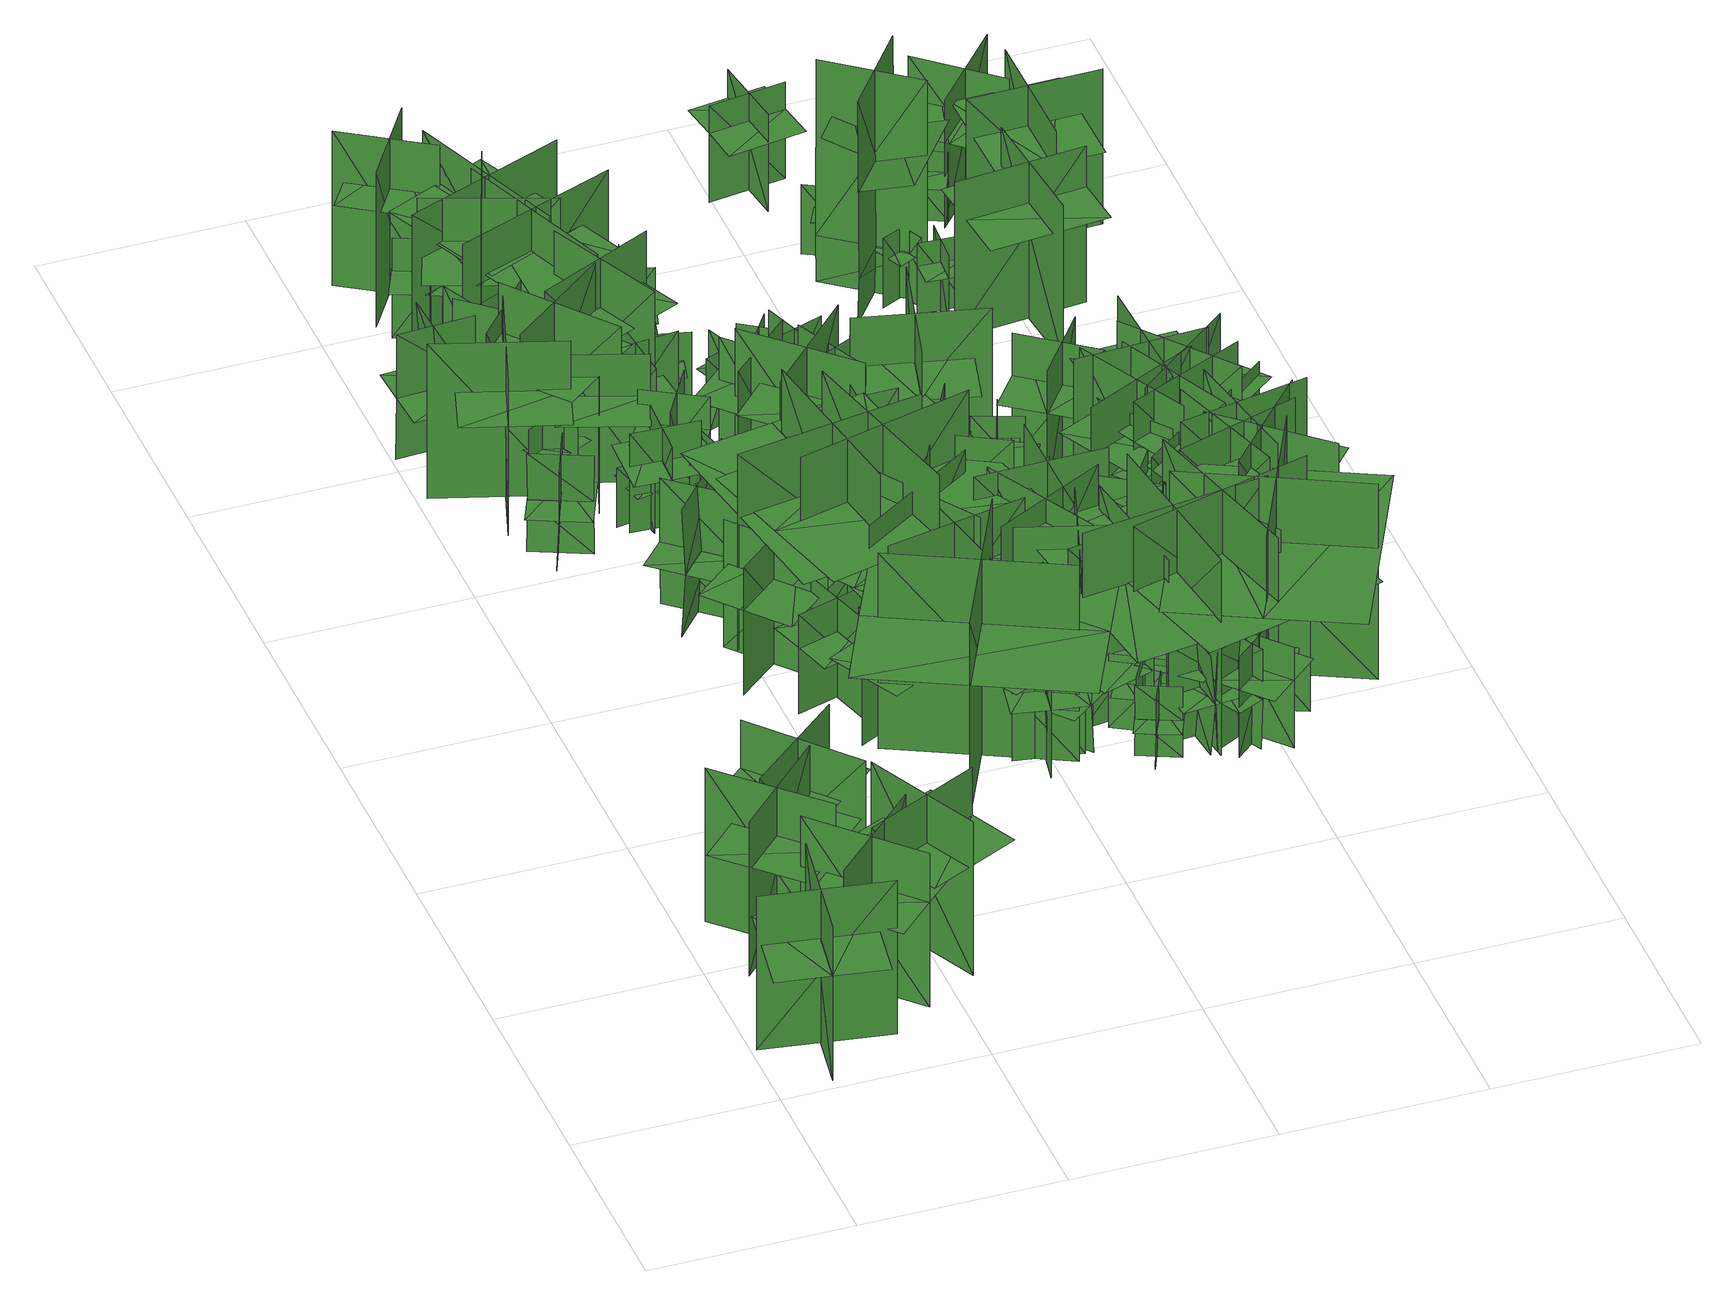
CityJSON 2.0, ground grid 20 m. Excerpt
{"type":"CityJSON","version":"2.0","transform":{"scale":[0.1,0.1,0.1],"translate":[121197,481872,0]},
"CityObjects":{
"tree1":{"type":"SolitaryVegetationObject","geometry":[{"type":"MultiSurface","lod":"1","boundaries":[[[0,1,2]],[[0,2,3]],[[4,5,6]],[[4,6,7]],[[8,9,10]],[[8,10,11]],[[8,11,12]],[[8,12,13]]]}]},
"tree2":{"type":"SolitaryVegetationObject","geometry":[{"type":"MultiSurface","lod":"1","boundaries":[[[14,15,16]],[[14,16,17]],[[18,19,20]],[[18,20,21]],[[22,23,24]],[[22,24,25]],[[22,25,26]],[[22,26,27]]]}]},
"tree3":{"type":"SolitaryVegetationObject","geometry":[{"type":"MultiSurface","lod":"1","boundaries":[[[28,29,30]],[[28,30,31]],[[32,33,34]],[[32,34,35]],[[36,37,38]],[[36,38,39]],[[36,39,40]],[[36,40,41]]]}]},
"tree4":{"type":"SolitaryVegetationObject","geometry":[{"type":"MultiSurface","lod":"1","boundaries":[[[42,43,44]],[[42,44,45]],[[46,47,48]],[[46,48,49]],[[50,51,52]],[[50,52,53]],[[50,53,54]],[[50,54,55]]]}]},
"tree5":{"type":"SolitaryVegetationObject","geometry":[{"type":"MultiSurface","lod":"1","boundaries":[[[56,57,58]],[[56,58,59]],[[60,61,62]],[[60,62,63]],[[64,65,66]],[[64,66,67]],[[64,67,68]],[[64,68,69]]]}]},
"tree6":{"type":"SolitaryVegetationObject","geometry":[{"type":"MultiSurface","lod":"1","boundaries":[[[70,71,72]],[[70,72,73]],[[74,75,76]],[[74,76,77]],[[78,79,75]],[[78,75,74]],[[80,81,71]],[[80,71,70]],[[70,71,82]],[[70,82,83]],[[70,84,85]],[[70,85,71]]]}]},
"tree7":{"type":"SolitaryVegetationObject","geometry":[{"type":"MultiSurface","lod":"1","boundaries":[[[86,87,88]],[[86,88,89]],[[90,91,92]],[[90,92,93]],[[94,95,91]],[[94,91,90]],[[96,97,87]],[[96,87,86]],[[86,87,98]],[[86,98,99]],[[86,100,101]],[[86,101,87]]]}]},
"tree8":{"type":"SolitaryVegetationObject","geometry":[{"type":"MultiSurface","lod":"1","boundaries":[[[102,103,104]],[[102,104,105]],[[106,107,108]],[[106,108,109]],[[110,111,112]],[[110,112,113]],[[110,113,114]],[[110,114,115]]]}]},
"tree9":{"type":"SolitaryVegetationObject","geometry":[{"type":"MultiSurface","lod":"1","boundaries":[[[116,117,118]],[[116,118,119]],[[120,121,122]],[[120,122,123]],[[124,125,126]],[[124,126,127]],[[124,127,128]],[[124,128,129]]]}]},
"tree10":{"type":"SolitaryVegetationObject","geometry":[{"type":"MultiSurface","lod":"1","boundaries":[[[130,131,132]],[[130,132,133]],[[134,135,136]],[[134,136,137]],[[138,139,135]],[[138,135,134]],[[140,141,131]],[[140,131,130]],[[130,131,142]],[[130,142,143]],[[130,144,145]],[[130,145,131]]]}]},
"tree11":{"type":"SolitaryVegetationObject","geometry":[{"type":"MultiSurface","lod":"1","boundaries":[[[146,147,148]],[[146,148,149]],[[150,151,152]],[[150,152,153]],[[154,155,156]],[[154,156,157]],[[154,157,158]],[[154,158,159]]]}]},
"tree12":{"type":"SolitaryVegetationObject","geometry":[{"type":"MultiSurface","lod":"1","boundaries":[[[160,161,162]],[[160,162,163]],[[164,165,166]],[[164,166,167]],[[168,169,170]],[[168,170,171]],[[168,171,172]],[[168,172,173]]]}]},
"tree13":{"type":"SolitaryVegetationObject","geometry":[{"type":"MultiSurface","lod":"1","boundaries":[[[174,175,176]],[[174,176,177]],[[178,179,180]],[[178,180,181]],[[182,183,184]],[[182,184,185]],[[182,183,186]],[[182,186,187]]]}]},
"tree14":{"type":"SolitaryVegetationObject","geometry":[{"type":"MultiSurface","lod":"1","boundaries":[[[188,189,190]],[[188,190,191]],[[192,193,194]],[[192,194,195]],[[196,197,198]],[[196,198,199]],[[196,200,201]],[[196,201,197]]]}]},
"tree15":{"type":"SolitaryVegetationObject","geometry":[{"type":"MultiSurface","lod":"1","boundaries":[[[202,203,204]],[[202,204,205]],[[206,207,208]],[[206,208,209]],[[210,211,212]],[[210,212,213]],[[210,211,214]],[[210,214,215]]]}]},
"tree16":{"type":"SolitaryVegetationObject","geometry":[{"type":"MultiSurface","lod":"1","boundaries":[[[216,217,218]],[[216,218,219]],[[220,221,222]],[[220,222,223]],[[224,225,226]],[[224,226,227]],[[224,227,228]],[[224,228,229]]]}]},
"tree17":{"type":"SolitaryVegetationObject","geometry":[{"type":"MultiSurface","lod":"1","boundaries":[[[230,231,232]],[[230,232,233]],[[234,235,236]],[[234,236,237]],[[238,239,240]],[[238,240,241]],[[238,241,242]],[[238,242,243]]]}]},
"tree18":{"type":"SolitaryVegetationObject","geometry":[{"type":"MultiSurface","lod":"1","boundaries":[[[244,245,246]],[[244,246,247]],[[248,249,250]],[[248,250,251]],[[252,253,254]],[[252,254,255]],[[252,253,256]],[[252,256,257]]]}]},
"tree19":{"type":"SolitaryVegetationObject","geometry":[{"type":"MultiSurface","lod":"1","boundaries":[[[258,259,260]],[[258,260,261]],[[262,263,264]],[[262,264,265]],[[266,267,268]],[[266,268,269]],[[266,269,270]],[[266,270,271]]]}]},
"tree20":{"type":"SolitaryVegetationObject","geometry":[{"type":"MultiSurface","lod":"1","boundaries":[[[272,273,274]],[[272,274,275]],[[276,277,278]],[[276,278,279]],[[280,281,282]],[[280,282,283]],[[280,284,285]],[[280,285,281]]]}]},
"tree21":{"type":"SolitaryVegetationObject","geometry":[{"type":"MultiSurface","lod":"1","boundaries":[[[286,287,288]],[[286,288,289]],[[290,291,292]],[[290,292,293]],[[294,295,296]],[[294,296,297]],[[294,298,299]],[[294,299,295]]]}]},
"tree22":{"type":"SolitaryVegetationObject","geometry":[{"type":"MultiSurface","lod":"1","boundaries":[[[300,301,302]],[[300,302,303]],[[304,305,306]],[[304,306,307]],[[308,309,310]],[[308,310,311]],[[308,312,313]],[[308,313,309]]]}]},
"tree23":{"type":"SolitaryVegetationObject","geometry":[{"type":"MultiSurface","lod":"1","boundaries":[[[314,315,316]],[[314,316,317]],[[318,319,320]],[[318,320,321]],[[322,323,324]],[[322,324,325]],[[322,325,326]],[[322,326,327]]]}]},
"tree24":{"type":"SolitaryVegetationObject","geometry":[{"type":"MultiSurface","lod":"1","boundaries":[[[328,329,330]],[[328,330,331]],[[332,333,334]],[[332,334,335]],[[336,337,338]],[[336,338,339]],[[336,339,340]],[[336,340,341]]]}]},
"tree25":{"type":"SolitaryVegetationObject","geometry":[{"type":"MultiSurface","lod":"1","boundaries":[[[342,343,344]],[[342,344,345]],[[346,347,348]],[[346,348,349]],[[350,351,352]],[[350,352,353]],[[350,353,354]],[[350,354,355]]]}]},
"tree26":{"type":"SolitaryVegetationObject","geometry":[{"type":"MultiSurface","lod":"1","boundaries":[[[356,357,358]],[[356,358,359]],[[360,361,362]],[[360,362,363]],[[364,365,366]],[[364,366,367]],[[364,367,368]],[[364,368,369]]]}]},
"tree27":{"type":"SolitaryVegetationObject","geometry":[{"type":"MultiSurface","lod":"1","boundaries":[[[370,371,372]],[[370,372,373]],[[374,375,376]],[[374,376,377]],[[378,379,380]],[[378,380,381]],[[378,381,382]],[[378,382,383]]]}]},
"tree28":{"type":"SolitaryVegetationObject","geometry":[{"type":"MultiSurface","lod":"1","boundaries":[[[384,385,386]],[[384,386,387]],[[388,389,390]],[[388,390,391]],[[392,393,394]],[[392,394,395]],[[392,395,396]],[[392,396,397]]]}]},
"tree29":{"type":"SolitaryVegetationObject","geometry":[{"type":"MultiSurface","lod":"1","boundaries":[[[398,399,400]],[[398,400,401]],[[402,403,404]],[[402,404,405]],[[406,407,408]],[[406,408,409]],[[406,410,411]],[[406,411,407]]]}]},
"tree30":{"type":"SolitaryVegetationObject","geometry":[{"type":"MultiSurface","lod":"1","boundaries":[[[412,413,414]],[[412,414,415]],[[416,417,418]],[[416,418,419]],[[420,421,422]],[[420,422,423]],[[420,423,424]],[[420,424,425]]]}]},
"tree31":{"type":"SolitaryVegetationObject","geometry":[{"type":"MultiSurface","lod":"1","boundaries":[[[426,427,428]],[[426,428,429]],[[430,431,432]],[[430,432,433]],[[434,435,436]],[[434,436,437]],[[434,437,438]],[[434,438,439]]]}]},
"tree32":{"type":"SolitaryVegetationObject","geometry":[{"type":"MultiSurface","lod":"1","boundaries":[[[440,441,442]],[[440,442,443]],[[444,445,446]],[[444,446,447]],[[448,449,450]],[[448,450,451]],[[448,451,452]],[[448,452,453]]]}]},
"tree33":{"type":"SolitaryVegetationObject","geometry":[{"type":"MultiSurface","lod":"1","boundaries":[[[454,455,456]],[[454,456,457]],[[458,459,460]],[[458,460,461]],[[462,463,464]],[[462,464,465]],[[462,465,466]],[[462,466,467]]]}]},
"tree34":{"type":"SolitaryVegetationObject","geometry":[{"type":"MultiSurface","lod":"1","boundaries":[[[468,469,470]],[[468,470,471]],[[472,473,474]],[[472,474,475]],[[476,477,478]],[[476,478,479]],[[476,479,480]],[[476,480,481]]]}]},
"tree35":{"type":"SolitaryVegetationObject","geometry":[{"type":"MultiSurface","lod":"1","boundaries":[[[482,483,484]],[[482,484,485]],[[486,487,488]],[[486,488,489]],[[490,491,492]],[[490,492,493]],[[490,493,494]],[[490,494,495]]]}]},
"tree36":{"type":"SolitaryVegetationObject","geometry":[{"type":"MultiSurface","lod":"1","boundaries":[[[496,497,498]],[[496,498,499]],[[500,501,502]],[[500,502,503]],[[504,505,506]],[[504,506,507]],[[504,507,508]],[[504,508,509]]]}]},
"tree37":{"type":"SolitaryVegetationObject","geometry":[{"type":"MultiSurface","lod":"1","boundaries":[[[510,511,512]],[[510,512,513]],[[514,515,516]],[[514,516,517]],[[518,519,520]],[[518,520,521]],[[518,521,522]],[[518,522,523]]]}]},
"tree38":{"type":"SolitaryVegetationObject","geometry":[{"type":"MultiSurface","lod":"1","boundaries":[[[524,525,526]],[[524,526,527]],[[528,529,530]],[[528,530,531]],[[532,533,534]],[[532,534,535]],[[532,535,536]],[[532,536,537]]]}]},
"tree39":{"type":"SolitaryVegetationObject","geometry":[{"type":"MultiSurface","lod":"1","boundaries":[[[538,539,540]],[[538,540,541]],[[542,543,544]],[[542,544,545]],[[546,547,548]],[[546,548,549]],[[546,549,550]],[[546,550,551]]]}]},
"tree40":{"type":"SolitaryVegetationObject","geometry":[{"type":"MultiSurface","lod":"1","boundaries":[[[552,553,554]],[[552,554,555]],[[556,557,558]],[[556,558,559]],[[560,561,562]],[[560,562,563]],[[560,564,565]],[[560,565,561]]]}]},
"tree41":{"type":"SolitaryVegetationObject","geometry":[{"type":"MultiSurface","lod":"1","boundaries":[[[566,567,568]],[[566,568,569]],[[570,571,572]],[[570,572,573]],[[574,575,576]],[[574,576,577]],[[574,577,578]],[[574,578,579]]]}]},
"tree42":{"type":"SolitaryVegetationObject","geometry":[{"type":"MultiSurface","lod":"1","boundaries":[[[580,581,582]],[[580,582,583]],[[584,585,586]],[[584,586,587]],[[588,589,590]],[[588,590,591]],[[588,591,592]],[[588,592,593]]]}]},
"tree43":{"type":"SolitaryVegetationObject","geometry":[{"type":"MultiSurface","lod":"1","boundaries":[[[594,595,596]],[[594,596,597]],[[598,599,600]],[[598,600,601]],[[602,603,604]],[[602,604,605]],[[602,605,606]],[[602,606,607]]]}]},
"tree44":{"type":"SolitaryVegetationObject","geometry":[{"type":"MultiSurface","lod":"1","boundaries":[[[608,609,610]],[[608,610,611]],[[612,613,614]],[[612,614,615]],[[616,617,618]],[[616,618,619]],[[616,619,620]],[[616,620,621]]]}]},
"tree45":{"type":"SolitaryVegetationObject","geometry":[{"type":"MultiSurface","lod":"1","boundaries":[[[622,623,624]],[[622,624,625]],[[626,627,628]],[[626,628,629]],[[630,631,632]],[[630,632,633]],[[630,633,634]],[[630,634,635]]]}]},
"tree46":{"type":"SolitaryVegetationObject","geometry":[{"type":"MultiSurface","lod":"1","boundaries":[[[636,637,638]],[[636,638,639]],[[640,641,642]],[[640,642,643]],[[644,645,641]],[[644,641,640]],[[646,647,637]],[[646,637,636]],[[636,637,648]],[[636,648,649]],[[636,650,651]],[[636,651,637]]]}]},
"tree47":{"type":"SolitaryVegetationObject","geometry":[{"type":"MultiSurface","lod":"1","boundaries":[[[652,653,654]],[[652,654,655]],[[656,657,658]],[[656,658,659]],[[660,661,662]],[[660,662,663]],[[660,663,664]],[[660,664,665]]]}]},
"tree48":{"type":"SolitaryVegetationObject","geometry":[{"type":"MultiSurface","lod":"1","boundaries":[[[666,667,668]],[[666,668,669]],[[670,671,672]],[[670,672,673]],[[674,675,676]],[[674,676,677]],[[674,678,679]],[[674,679,675]]]}]},
"tree49":{"type":"SolitaryVegetationObject","geometry":[{"type":"MultiSurface","lod":"1","boundaries":[[[680,681,682]],[[680,682,683]],[[684,685,686]],[[684,686,687]],[[688,689,690]],[[688,690,691]],[[688,692,693]],[[688,693,689]]]}]},
"tree50":{"type":"SolitaryVegetationObject","geometry":[{"type":"MultiSurface","lod":"1","boundaries":[[[694,695,696]],[[694,696,697]],[[698,699,700]],[[698,700,701]],[[702,703,704]],[[702,704,705]],[[702,705,706]],[[702,706,707]]]}]},
"tree51":{"type":"SolitaryVegetationObject","geometry":[{"type":"MultiSurface","lod":"1","boundaries":[[[708,709,710]],[[708,710,711]],[[712,713,714]],[[712,714,715]],[[716,717,718]],[[716,718,719]],[[716,719,720]],[[716,720,721]]]}]},
"tree52":{"type":"SolitaryVegetationObject","geometry":[{"type":"MultiSurface","lod":"1","boundaries":[[[722,723,724]],[[722,724,725]],[[726,727,728]],[[726,728,729]],[[730,731,732]],[[730,732,733]],[[730,734,735]],[[730,735,731]]]}]},
"tree53":{"type":"SolitaryVegetationObject","geometry":[{"type":"MultiSurface","lod":"1","boundaries":[[[736,737,738]],[[736,738,739]],[[740,741,742]],[[740,742,743]],[[744,745,746]],[[744,746,747]],[[744,747,748]],[[744,748,749]]]}]},
"tree54":{"type":"SolitaryVegetationObject","geometry":[{"type":"MultiSurface","lod":"1","boundaries":[[[750,751,752]],[[750,752,753]],[[754,755,756]],[[754,756,757]],[[758,759,760]],[[758,760,761]],[[758,761,762]],[[758,762,763]]]}]},
"tree55":{"type":"SolitaryVegetationObject","geometry":[{"type":"MultiSurface","lod":"1","boundaries":[[[764,765,766]],[[764,766,767]],[[768,769,770]],[[768,770,771]],[[772,773,774]],[[772,774,775]],[[772,775,776]],[[772,776,777]]]}]},
"tree56":{"type":"SolitaryVegetationObject","geometry":[{"type":"MultiSurface","lod":"1","boundaries":[[[778,779,780]],[[778,780,781]],[[782,783,784]],[[782,784,785]],[[786,787,783]],[[786,783,782]],[[788,789,779]],[[788,779,778]],[[778,779,790]],[[778,790,791]],[[778,792,793]],[[778,793,779]]]}]},
"tree57":{"type":"SolitaryVegetationObject","geometry":[{"type":"MultiSurface","lod":"1","boundaries":[[[794,795,796]],[[794,796,797]],[[798,799,800]],[[798,800,801]],[[802,803,804]],[[802,804,805]],[[802,805,806]],[[802,806,807]]]}]},
"tree58":{"type":"SolitaryVegetationObject","geometry":[{"type":"MultiSurface","lod":"1","boundaries":[[[808,809,810]],[[808,810,811]],[[812,813,814]],[[812,814,815]],[[816,817,818]],[[816,818,819]],[[816,819,820]],[[816,820,821]]]}]},
"tree59":{"type":"SolitaryVegetationObject","geometry":[{"type":"MultiSurface","lod":"1","boundaries":[[[822,823,824]],[[822,824,825]],[[826,827,828]],[[826,828,829]],[[830,831,832]],[[830,832,833]],[[830,833,834]],[[830,834,835]]]}]},
"tree60":{"type":"SolitaryVegetationObject","geometry":[{"type":"MultiSurface","lod":"1","boundaries":[[[836,837,838]],[[836,838,839]],[[840,841,842]],[[840,842,843]],[[844,845,846]],[[844,846,847]],[[844,847,848]],[[844,848,849]]]}]},
"tree61":{"type":"SolitaryVegetationObject","geometry":[{"type":"MultiSurface","lod":"1","boundaries":[[[850,851,852]],[[850,852,853]],[[854,855,856]],[[854,856,857]],[[858,859,860]],[[858,860,861]],[[858,862,863]],[[858,863,859]]]}]},
"tree62":{"type":"SolitaryVegetationObject","geometry":[{"type":"MultiSurface","lod":"1","boundaries":[[[864,865,866]],[[864,866,867]],[[868,869,870]],[[868,870,871]],[[872,873,874]],[[872,874,875]],[[872,876,877]],[[872,877,873]]]}]},
"tree63":{"type":"SolitaryVegetationObject","geometry":[{"type":"MultiSurface","lod":"1","boundaries":[[[878,879,880]],[[878,880,881]],[[882,883,884]],[[882,884,885]],[[886,887,888]],[[886,888,889]],[[886,889,890]],[[886,890,891]]]}]},
"tree64":{"type":"SolitaryVegetationObject","geometry":[{"type":"MultiSurface","lod":"1","boundaries":[[[892,893,894]],[[892,894,895]],[[896,897,898]],[[896,898,899]],[[900,901,902]],[[900,902,903]],[[900,904,905]],[[900,905,901]]]}]},
"tree65":{"type":"SolitaryVegetationObject","geometry":[{"type":"MultiSurface","lod":"1","boundaries":[[[906,907,908]],[[906,908,909]],[[910,911,912]],[[910,912,913]],[[914,915,911]],[[914,911,910]],[[916,917,907]],[[916,907,906]],[[906,907,918]],[[906,918,919]],[[906,920,921]],[[906,921,907]]]}]},
"tree66":{"type":"SolitaryVegetationObject","geometry":[{"type":"MultiSurface","lod":"1","boundaries":[[[922,923,924]],[[922,924,925]],[[926,927,928]],[[926,928,929]],[[930,931,932]],[[930,932,933]],[[930,933,934]],[[930,934,935]]]}]},
"tree67":{"type":"SolitaryVegetationObject","geometry":[{"type":"MultiSurface","lod":"1","boundaries":[[[936,937,938]],[[936,938,939]],[[940,941,942]],[[940,942,943]],[[944,945,946]],[[944,946,947]],[[944,948,949]],[[944,949,945]]]}]},
"tree68":{"type":"SolitaryVegetationObject","geometry":[{"type":"MultiSurface","lod":"1","boundaries":[[[950,951,952]],[[950,952,953]],[[954,955,956]],[[954,956,957]],[[958,959,960]],[[958,960,961]],[[958,961,962]],[[958,962,963]]]}]},
"tree69":{"type":"SolitaryVegetationObject","geometry":[{"type":"MultiSurface","lod":"1","boundaries":[[[964,965,966]],[[964,966,967]],[[968,969,970]],[[968,970,971]],[[972,973,974]],[[972,974,975]],[[972,976,977]],[[972,977,973]]]}]},
"tree70":{"type":"SolitaryVegetationObject","geometry":[{"type":"MultiSurface","lod":"1","boundaries":[[[978,979,980]],[[978,980,981]],[[982,983,984]],[[982,984,985]],[[986,987,988]],[[986,988,989]],[[986,990,991]],[[986,991,987]]]}]},
"tree71":{"type":"SolitaryVegetationObject","geometry":[{"type":"MultiSurface","lod":"1","boundaries":[[[992,993,994]],[[992,994,995]],[[996,997,998]],[[996,998,999]],[[1000,1001,1002]],[[1000,1002,1003]],[[1000,1003,1004]],[[1000,1004,1005]]]}]},
"tree72":{"type":"SolitaryVegetationObject","geometry":[{"type":"MultiSurface","lod":"1","boundaries":[[[1006,1007,1008]],[[1006,1008,1009]],[[1010,1011,1012]],[[1010,1012,1013]],[[1014,1015,1011]],[[1014,1011,1010]],[[1016,1017,1007]],[[1016,1007,1006]],[[1006,1007,1018]],[[1006,1018,1019]],[[1006,1020,1021]],[[1006,1021,1007]]]}]},
"tree73":{"type":"SolitaryVegetationObject","geometry":[{"type":"MultiSurface","lod":"1","boundaries":[[[1022,1023,1024]],[[1022,1024,1025]],[[1026,1027,1028]],[[1026,1028,1029]],[[1030,1031,1032]],[[1030,1032,1033]],[[1030,1033,1034]],[[1030,1034,1035]]]}]},
"tree74":{"type":"SolitaryVegetationObject","geometry":[{"type":"MultiSurface","lod":"1","boundaries":[[[1036,1037,1038]],[[1036,1038,1039]],[[1040,1041,1042]],[[1040,1042,1043]],[[1044,1045,1046]],[[1044,1046,1047]],[[1044,1048,1049]],[[1044,1049,1045]]]}]},
"tree75":{"type":"SolitaryVegetationObject","geometry":[{"type":"MultiSurface","lod":"1","boundaries":[[[1050,1051,1052]],[[1050,1052,1053]],[[1054,1055,1056]],[[1054,1056,1057]],[[1058,1059,1060]],[[1058,1060,1061]],[[1058,1061,1062]],[[1058,1062,1063]]]}]},
"tree76":{"type":"SolitaryVegetationObject","geometry":[{"type":"MultiSurface","lod":"1","boundaries":[[[1064,1065,1066]],[[1064,1066,1067]],[[1068,1069,1070]],[[1068,1070,1071]],[[1072,1073,1074]],[[1072,1074,1075]],[[1072,1076,1077]],[[1072,1077,1073]]]}]},
"tree77":{"type":"SolitaryVegetationObject","geometry":[{"type":"MultiSurface","lod":"1","boundaries":[[[1078,1079,1080]],[[1078,1080,1081]],[[1082,1083,1084]],[[1082,1084,1085]],[[1086,1087,1088]],[[1086,1088,1089]],[[1086,1089,1090]],[[1086,1090,1091]]]}]},
"tree78":{"type":"SolitaryVegetationObject","geometry":[{"type":"MultiSurface","lod":"1","boundaries":[[[1092,1093,1094]],[[1092,1094,1095]],[[1096,1097,1098]],[[1096,1098,1099]],[[1100,1101,1102]],[[1100,1102,1103]],[[1100,1103,1104]],[[1100,1104,1105]]]}]},
"tree79":{"type":"SolitaryVegetationObject","geometry":[{"type":"MultiSurface","lod":"1","boundaries":[[[1106,1107,1108]],[[1106,1108,1109]],[[1110,1111,1112]],[[1110,1112,1113]],[[1114,1115,1116]],[[1114,1116,1117]],[[1114,1117,1118]],[[1114,1118,1119]]]}]},
"tree80":{"type":"SolitaryVegetationObject","geometry":[{"type":"MultiSurface","lod":"1","boundaries":[[[1120,1121,1122]],[[1120,1122,1123]],[[1124,1125,1126]],[[1124,1126,1127]],[[1128,1129,1130]],[[1128,1130,1131]],[[1128,1131,1132]],[[1128,1132,1133]]]}]},
"tree81":{"type":"SolitaryVegetationObject","geometry":[{"type":"MultiSurface","lod":"1","boundaries":[[[1134,1135,1136]],[[1134,1136,1137]],[[1138,1139,1140]],[[1138,1140,1141]],[[1142,1143,1144]],[[1142,1144,1145]],[[1142,1145,1146]],[[1142,1146,1147]]]}]},
"tree82":{"type":"SolitaryVegetationObject","geometry":[{"type":"MultiSurface","lod":"1","boundaries":[[[1148,1149,1150]],[[1148,1150,1151]],[[1152,1153,1154]],[[1152,1154,1155]],[[1156,1157,1158]],[[1156,1158,1159]],[[1156,1160,1161]],[[1156,1161,1157]]]}]},
"tree83":{"type":"SolitaryVegetationObject","geometry":[{"type":"MultiSurface","lod":"1","boundaries":[[[1162,1163,1164]],[[1162,1164,1165]],[[1166,1167,1168]],[[1166,1168,1169]],[[1170,1171,1172]],[[1170,1172,1173]],[[1170,1173,1174]],[[1170,1174,1175]]]}]},
"tree84":{"type":"SolitaryVegetationObject","geometry":[{"type":"MultiSurface","lod":"1","boundaries":[[[1176,1177,1178]],[[1176,1178,1179]],[[1180,1181,1182]],[[1180,1182,1183]],[[1184,1185,1186]],[[1184,1186,1187]],[[1184,1188,1189]],[[1184,1189,1185]]]}]},
"tree85":{"type":"SolitaryVegetationObject","geometry":[{"type":"MultiSurface","lod":"1","boundaries":[[[1190,1191,1192]],[[1190,1192,1193]],[[1194,1195,1196]],[[1194,1196,1197]],[[1198,1199,1200]],[[1198,1200,1201]],[[1198,1201,1202]],[[1198,1202,1203]]]}]},
"tree86":{"type":"SolitaryVegetationObject","geometry":[{"type":"MultiSurface","lod":"1","boundaries":[[[1204,1205,1206]],[[1204,1206,1207]],[[1208,1209,1210]],[[1208,1210,1211]],[[1212,1213,1214]],[[1212,1214,1215]],[[1212,1215,1216]],[[1212,1216,1217]]]}]},
"tree87":{"type":"SolitaryVegetationObject","geometry":[{"type":"MultiSurface","lod":"1","boundaries":[[[1218,1219,1220]],[[1218,1220,1221]],[[1222,1223,1224]],[[1222,1224,1225]],[[1226,1227,1228]],[[1226,1228,1229]],[[1226,1230,1231]],[[1226,1231,1227]]]}]},
"tree88":{"type":"SolitaryVegetationObject","geometry":[{"type":"MultiSurface","lod":"1","boundaries":[[[1232,1233,1234]],[[1232,1234,1235]],[[1236,1237,1238]],[[1236,1238,1239]],[[1240,1241,1242]],[[1240,1242,1243]],[[1240,1243,1244]],[[1240,1244,1245]]]}]},
"tree89":{"type":"SolitaryVegetationObject","geometry":[{"type":"MultiSurface","lod":"1","boundaries":[[[1246,1247,1248]],[[1246,1248,1249]],[[1250,1251,1252]],[[1250,1252,1253]],[[1254,1255,1251]],[[1254,1251,1250]],[[1256,1257,1247]],[[1256,1247,1246]],[[1258,1259,1260]],[[1258,1260,1261]],[[1262,1263,1264]],[[1262,1264,1265]]]}]},
"tree90":{"type":"SolitaryVegetationObject","geometry":[{"type":"MultiSurface","lod":"1","boundaries":[[[1266,1267,1268]],[[1266,1268,1269]],[[1270,1271,1272]],[[1270,1272,1273]],[[1274,1275,1276]],[[1274,1276,1277]],[[1274,1278,1279]],[[1274,1279,1275]]]}]},
"tree91":{"type":"SolitaryVegetationObject","geometry":[{"type":"MultiSurface","lod":"1","boundaries":[[[1280,1281,1282]],[[1280,1282,1283]],[[1284,1285,1286]],[[1284,1286,1287]],[[1288,1289,1290]],[[1288,1290,1291]],[[1288,1292,1293]],[[1288,1293,1289]]]}]},
"tree92":{"type":"SolitaryVegetationObject","geometry":[{"type":"MultiSurface","lod":"1","boundaries":[[[1294,1295,1296]],[[1294,1296,1297]],[[1298,1299,1300]],[[1298,1300,1301]],[[1302,1303,1304]],[[1302,1304,1305]],[[1302,1305,1306]],[[1302,1306,1307]]]}]},
"tree93":{"type":"SolitaryVegetationObject","geometry":[{"type":"MultiSurface","lod":"1","boundaries":[[[1308,1309,1310]],[[1308,1310,1311]],[[1312,1313,1314]],[[1312,1314,1315]],[[1316,1317,1318]],[[1316,1318,1319]],[[1316,1320,1321]],[[1316,1321,1317]]]}]},
"tree94":{"type":"SolitaryVegetationObject","geometry":[{"type":"MultiSurface","lod":"1","boundaries":[[[1322,1323,1324]],[[1322,1324,1325]],[[1326,1327,1328]],[[1326,1328,1329]],[[1330,1331,1332]],[[1330,1332,1333]],[[1330,1334,1335]],[[1330,1335,1331]]]}]},
"tree95":{"type":"SolitaryVegetationObject","geometry":[{"type":"MultiSurface","lod":"1","boundaries":[[[1336,1337,1338]],[[1336,1338,1339]],[[1340,1341,1342]],[[1340,1342,1343]],[[1344,1345,1346]],[[1344,1346,1347]],[[1344,1348,1349]],[[1344,1349,1345]]]}]},
"tree96":{"type":"SolitaryVegetationObject","geometry":[{"type":"MultiSurface","lod":"1","boundaries":[[[1350,1351,1352]],[[1350,1352,1353]],[[1354,1355,1356]],[[1354,1356,1357]],[[1358,1359,1360]],[[1358,1360,1361]],[[1358,1362,1363]],[[1358,1363,1359]]]}]},
"tree97":{"type":"SolitaryVegetationObject","geometry":[{"type":"MultiSurface","lod":"1","boundaries":[[[1364,1365,1366]],[[1364,1366,1367]],[[1368,1369,1370]],[[1368,1370,1371]],[[1372,1373,1374]],[[1372,1374,1375]],[[1372,1376,1377]],[[1372,1377,1373]]]}]},
"tree98":{"type":"SolitaryVegetationObject","geometry":[{"type":"MultiSurface","lod":"1","boundaries":[[[1378,1379,1380]],[[1378,1380,1381]],[[1382,1383,1384]],[[1382,1384,1385]],[[1386,1387,1388]],[[1386,1388,1389]],[[1386,1387,1390]],[[1386,1390,1391]]]}]},
"tree99":{"type":"SolitaryVegetationObject","geometry":[{"type":"MultiSurface","lod":"1","boundaries":[[[1392,1393,1394]],[[1392,1394,1395]],[[1396,1397,1398]],[[1396,1398,1399]],[[1400,1401,1402]],[[1400,1402,1403]],[[1400,1404,1405]],[[1400,1405,1401]]]}]},
"tree100":{"type":"SolitaryVegetationObject","geometry":[{"type":"MultiSurface","lod":"1","boundaries":[[[1406,1407,1408]],[[1406,1408,1409]],[[1410,1411,1412]],[[1410,1412,1413]],[[1414,1415,1416]],[[1414,1416,1417]],[[1414,1417,1418]],[[1414,1418,1419]]]}]},
"tree101":{"type":"SolitaryVegetationObject","geometry":[{"type":"MultiSurface","lod":"1","boundaries":[[[1420,1421,1422]],[[1420,1422,1423]],[[1424,1425,1426]],[[1424,1426,1427]],[[1428,1429,1430]],[[1428,1430,1431]],[[1428,1429,1432]],[[1428,1432,1433]]]}]},
"tree102":{"type":"SolitaryVegetationObject","geometry":[{"type":"MultiSurface","lod":"1","boundaries":[[[1434,1435,1436]],[[1434,1436,1437]],[[1438,1439,1440]],[[1438,1440,1441]],[[1442,1443,1444]],[[1442,1444,1445]],[[1442,1445,1446]],[[1442,1446,1447]]]}]},
"tree103":{"type":"SolitaryVegetationObject","geometry":[{"type":"MultiSurface","lod":"1","boundaries":[[[1448,1449,1450]],[[1448,1450,1451]],[[1452,1453,1454]],[[1452,1454,1455]],[[1456,1457,1458]],[[1456,1458,1459]],[[1456,1459,1460]],[[1456,1460,1461]]]}]},
"tree104":{"type":"SolitaryVegetationObject","geometry":[{"type":"MultiSurface","lod":"1","boundaries":[[[1462,1463,1464]],[[1462,1464,1465]],[[1466,1467,1468]],[[1466,1468,1469]],[[1470,1471,1472]],[[1470,1472,1473]],[[1470,1474,1475]],[[1470,1475,1471]]]}]}
},
"vertices":[
[5,76,3],[131,56,3],[131,56,173],[5,76,173],[53,10,3],[53,10,173],[73,136,173],[73,136,3],[53,10,119],[106,1,119],[122,102,119],[69,111,119],[16,119,119],[0,18,119],
[37,184,2],[127,274,2],[127,274,172],[37,184,172],[119,184,2],[119,184,172],[28,274,172],[28,274,2],[119,184,119],[157,222,119],[84,294,119],[47,256,119],[9,218,119],[81,146,119],
[90,83,5],[181,172,5],[181,172,175],[90,83,175],[171,82,5],[171,82,175],[82,174,175],[82,174,5],[171,82,121],[210,119,121],[139,192,121],[100,155,121],[62,118,121],[133,45,121],
[164,326,2],[68,242,2],[68,242,172],[164,326,172],[82,331,2],[82,331,172],[166,235,172],[166,235,2],[82,331,119],[42,296,119],[109,219,119],[150,254,119],[190,289,119],[123,367,119],
[223,112,6],[168,227,6],[168,227,176],[223,112,176],[250,189,6],[250,189,176],[135,134,176],[135,134,6],[250,189,123],[228,237,123],[135,194,123],[158,145,123],[181,97,123],[273,141,123],
[79,1017,74],[3,1013,74],[5,973,74],[82,977,74],[45,977,74],[41,1053,74],[36,1053,144],[40,976,144],[40,976,4],[36,1053,4],[79,1020,4],[3,1016,4],[3,1013,144],[79,1017,144],[77,1055,74],[1,1051,74],
[107,867,57],[84,812,57],[112,800,57],[136,855,57],[123,829,57],[69,852,57],[67,849,111],[122,825,111],[122,825,2],[67,849,2],[105,868,2],[82,813,2],[84,812,111],[107,867,111],[80,878,57],[56,824,57],
[59,876,3],[98,998,3],[98,998,174],[59,876,174],[132,914,3],[132,914,174],[10,953,174],[10,953,3],[132,914,120],[148,965,120],[50,996,120],[34,945,120],[18,894,120],[116,863,120],
[56,940,4],[80,996,4],[80,996,86],[56,940,86],[96,956,4],[40,980,4],[40,980,86],[96,956,86],[90,959,55],[100,983,55],[60,999,55],[50,976,55],[40,952,55],[80,936,55],
[208,681,74],[150,731,74],[124,701,75],[182,651,75],[155,676,74],[205,734,74],[202,737,145],[152,679,145],[152,679,4],[202,737,4],[210,683,4],[152,733,4],[150,731,145],[208,681,145],[233,710,75],[176,760,75],
[111,946,4],[91,1005,4],[91,1005,86],[111,946,86],[130,986,4],[72,966,4],[72,966,86],[130,986,86],[123,983,55],[115,1007,55],[74,994,55],[82,969,55],[90,945,55],[132,959,55],
[92,913,4],[146,942,4],[146,942,86],[92,913,86],[134,901,4],[104,955,4],[104,955,86],[134,901,86],[130,907,55],[153,919,55],[132,957,55],[109,945,55],[87,933,55],[108,895,55],
[255,648,3],[175,580,3],[175,580,144],[255,648,144],[183,654,3],[252,573,3],[252,573,144],[183,654,144],[253,651,97],[173,582,97],[207,542,97],[287,611,97],[145,615,97],[225,683,97],
[134,1051,4],[78,986,4],[78,986,145],[134,1051,145],[68,1046,4],[133,990,4],[133,990,145],[68,1046,145],[68,1046,99],[133,990,99],[164,1025,99],[99,1081,99],[38,1010,99],[102,955,99],
[290,559,4],[211,535,4],[211,535,114],[290,559,114],[241,585,4],[264,506,4],[264,506,114],[241,585,114],[289,561,77],[211,538,77],[222,498,77],[301,522,77],[201,570,77],[280,593,77],
[115,1023,3],[79,1101,3],[79,1101,118],[115,1023,118],[136,1081,3],[58,1044,3],[58,1044,118],[136,1081,118],[127,1077,75],[112,1109,75],[57,1083,75],[72,1051,75],[87,1019,75],[142,1044,75],
[101,1017,4],[181,917,4],[181,917,175],[101,1017,175],[92,936,4],[92,936,175],[193,1016,175],[193,1016,4],[92,936,121],[126,894,121],[206,958,121],[172,1000,121],[139,1041,121],[59,978,121],
[303,453,6],[265,527,6],[265,527,115],[303,453,115],[320,507,6],[247,469,6],[247,469,115],[320,507,115],[305,455,79],[268,528,79],[231,509,79],[268,436,79],[297,543,79],[335,470,79],
[182,832,5],[174,880,5],[174,880,71],[182,832,71],[202,860,5],[153,852,5],[153,852,71],[202,860,71],[196,859,46],[193,879,46],[159,874,46],[162,854,46],[166,833,46],[200,839,46],
[146,878,4],[174,959,4],[174,959,146],[146,878,146],[205,907,4],[124,935,4],[124,935,146],[205,907,146],[205,907,100],[124,935,100],[109,891,100],[190,863,100],[220,951,100],[139,979,100],
[228,837,5],[161,840,5],[161,840,115],[228,837,115],[193,874,5],[190,808,5],[190,808,115],[193,874,115],[193,874,79],[190,808,79],[227,807,79],[229,873,79],[157,876,79],[154,809,79],
[62,1188,4],[123,1162,4],[123,1162,115],[62,1188,115],[81,1141,4],[107,1202,4],[107,1202,115],[81,1141,115],[81,1141,79],[107,1202,79],[74,1216,79],[47,1155,79],[114,1126,79],[140,1187,79],
[167,1053,5],[114,1021,5],[114,1021,87],[167,1053,87],[125,1063,5],[156,1010,5],[156,1010,87],[125,1063,87],[129,1057,56],[107,1044,56],[129,1007,56],[151,1020,56],[173,1033,56],[151,1070,56],
[102,1060,5],[162,1073,5],[162,1073,87],[102,1060,87],[139,1037,5],[125,1097,5],[125,1097,87],[139,1037,87],[137,1043,56],[162,1049,56],[153,1091,56],[128,1086,56],[103,1080,56],[112,1038,56],
[122,1229,3],[39,1282,3],[39,1282,174],[122,1229,174],[109,1293,3],[109,1293,174],[55,1210,174],[55,1210,3],[107,1290,119],[72,1313,119],[28,1246,119],[63,1223,119],[98,1201,119],[142,1267,119],
[75,1159,6],[195,1115,6],[195,1115,176],[75,1159,176],[109,1085,6],[109,1085,176],[153,1205,176],[153,1205,6],[109,1085,122],[160,1066,122],[195,1162,122],[145,1181,122],[95,1199,122],[59,1103,122],
[382,501,6],[382,501,223],[300,333,223],[300,333,6],[421,381,6],[421,381,223],[259,460,223],[259,460,6],[446,369,152],[487,453,152],[285,552,152],[244,468,152],[203,383,152],[405,285,152],
[133,1081,7],[156,1118,7],[156,1118,68],[133,1081,68],[161,1087,7],[124,1111,7],[124,1111,68],[161,1087,68],[161,1087,51],[173,1106,51],[136,1130,51],[124,1111,51],[112,1093,51],[149,1069,51],
[239,912,5],[205,855,5],[205,855,116],[239,912,116],[190,899,5],[247,866,5],[247,866,116],[190,899,116],[190,899,80],[247,866,80],[265,897,80],[208,931,80],[171,868,80],[229,834,80],
[377,672,5],[377,672,222],[192,642,222],[192,642,5],[301,571,5],[301,571,222],[272,749,222],[272,749,5],[306,544,152],[398,559,152],[361,780,152],[269,765,152],[177,750,152],[213,528,152],
[309,493,6],[348,541,6],[348,541,88],[309,493,88],[353,497,6],[305,536,6],[305,536,88],[353,497,88],[347,502,57],[363,522,57],[330,549,57],[313,529,57],[297,509,57],[331,482,57],
[174,1027,6],[169,1076,6],[169,1076,72],[174,1027,72],[196,1054,6],[147,1050,6],[147,1050,72],[196,1054,72],[190,1054,47],[189,1074,47],[154,1071,47],[156,1051,47],[158,1030,47],[192,1034,47],
[221,821,6],[273,789,6],[273,789,88],[221,821,88],[231,778,6],[263,831,6],[263,831,88],[231,778,88],[235,784,57],[257,771,57],[279,808,57],[258,821,57],[236,835,57],[213,798,57],
[212,823,6],[271,839,6],[271,839,88],[212,823,88],[249,801,6],[234,861,6],[234,861,88],[249,801,88],[247,808,57],[272,815,57],[261,857,57],[237,850,57],[212,844,57],[223,802,57],
[177,1095,4],[115,1254,4],[115,1254,175],[177,1095,175],[222,1200,4],[222,1200,175],[63,1138,175],[63,1138,4],[172,1109,129],[224,1132,129],[170,1254,129],[118,1231,129],[66,1208,129],[120,1086,129],
[206,1003,5],[214,917,5],[214,917,120],[206,1003,120],[167,956,5],[252,964,5],[252,964,120],[167,956,120],[176,956,76],[180,921,76],[240,927,76],[237,962,76],[234,998,76],[173,992,76],
[248,840,6],[270,783,6],[270,783,88],[248,840,88],[230,800,6],[288,822,6],[288,822,88],[230,800,88],[237,803,57],[246,779,57],[287,795,57],[277,818,57],[268,842,57],[228,826,57],
[250,1042,6],[134,988,6],[134,988,177],[250,1042,177],[173,1070,6],[173,1070,177],[226,954,177],[226,954,6],[173,1070,123],[124,1048,123],[167,955,123],[215,977,123],[264,999,123],[221,1092,123],
[136,1186,4],[198,1026,4],[198,1026,175],[136,1186,175],[90,1081,4],[90,1081,175],[250,1142,175],[250,1142,4],[141,1172,129],[89,1149,129],[142,1027,129],[195,1049,129],[247,1072,129],[194,1194,129],
[430,390,6],[365,402,6],[365,402,117],[430,390,117],[401,432,6],[389,366,6],[389,366,117],[401,432,117],[401,432,81],[389,366,81],[424,360,81],[437,425,81],[365,438,81],[353,373,81],
[350,551,6],[350,551,223],[305,733,223],[305,733,6],[243,618,6],[243,618,223],[418,662,223],[418,662,6],[216,611,153],[239,521,153],[456,575,153],[434,666,153],[411,757,153],[193,702,153],
[428,495,6],[428,495,146],[322,438,146],[322,438,6],[403,418,6],[403,418,146],[348,520,146],[348,520,6],[412,402,101],[465,431,101],[396,558,101],[343,529,101],[290,500,101],[359,373,101],
[373,468,6],[373,468,177],[345,612,177],[345,612,6],[292,525,6],[292,525,177],[431,552,177],[431,552,6],[271,521,121],[285,448,121],[458,482,121],[444,554,121],[430,626,121],[257,593,121],
[383,536,7],[383,536,178],[302,659,178],[302,659,7],[286,558,7],[286,558,178],[405,636,178],[405,636,7],[268,546,122],[309,485,122],[456,582,122],[415,643,122],[375,705,122],[227,608,122],
[279,745,6],[319,792,6],[319,792,88],[279,745,88],[322,748,6],[276,789,6],[276,789,88],[322,748,88],[317,753,57],[334,772,57],[301,801,57],[284,781,57],[268,762,57],[300,734,57],
[393,391,62],[440,429,62],[420,453,62],[374,415,62],[397,432,62],[434,386,62],[437,388,116],[400,435,116],[400,435,7],[437,388,7],[395,389,7],[441,427,7],[440,429,116],[393,391,116],[412,368,62],[459,405,62],
[240,975,7],[254,1034,7],[254,1034,89],[240,975,89],[277,998,7],[217,1012,7],[217,1012,89],[277,998,89],[270,999,58],[276,1024,58],[234,1034,58],[228,1009,58],[222,984,58],[264,974,58],
[247,1106,7],[228,1042,7],[228,1042,118],[247,1106,118],[202,1081,7],[266,1063,7],[266,1063,118],[202,1081,118],[202,1081,82],[266,1063,82],[276,1098,82],[213,1116,82],[192,1047,82],[256,1028,82],
[329,844,7],[270,906,7],[270,906,149],[329,844,149],[331,910,7],[268,851,7],[268,851,149],[331,910,149],[331,910,102],[268,851,102],[300,817,102],[362,876,102],[299,944,102],[236,885,102],
[285,788,7],[373,880,7],[373,880,177],[285,788,177],[366,790,7],[366,790,177],[275,878,177],[275,878,7],[366,790,124],[404,828,124],[330,899,124],[293,861,124],[256,822,124],[329,751,124],
[352,604,8],[352,604,179],[421,734,179],[421,734,8],[325,700,8],[325,700,179],[450,633,179],[450,633,8],[306,710,123],[271,645,123],[426,562,123],[461,627,123],[496,691,123],[341,775,123],
[355,826,7],[355,741,7],[355,741,149],[355,826,149],[309,780,7],[394,780,7],[394,780,149],[309,780,149],[309,780,103],[394,780,103],[394,827,103],[309,826,103],[309,733,103],[394,733,103],
[254,1121,9],[266,1078,9],[266,1078,71],[254,1121,71],[240,1095,9],[282,1107,9],[282,1107,71],[240,1095,71],[240,1095,53],[246,1074,53],[288,1086,53],[282,1107,53],[276,1128,53],[234,1116,53],
[316,940,6],[293,997,6],[293,997,88],[316,940,88],[333,980,6],[276,957,6],[276,957,88],[333,980,88],[327,978,57],[317,1001,57],[277,985,57],[286,962,57],[296,938,57],[336,954,57],
[370,781,8],[343,822,8],[343,822,74],[370,781,74],[377,815,8],[336,788,8],[336,788,74],[377,815,74],[373,812,49],[361,829,49],[332,810,49],[344,793,49],[355,776,49],[384,795,49],
[499,383,46],[481,345,46],[502,336,46],[519,374,46],[510,356,46],[471,373,46],[470,371,85],[509,354,85],[509,354,7],[470,371,7],[497,384,7],[480,345,7],[481,345,85],[499,383,85],[479,392,46],[462,353,46],
[478,551,7],[440,429,7],[440,429,177],[478,551,177],[406,513,7],[406,513,177],[528,475,177],[528,475,7],[406,513,123],[390,462,123],[487,432,123],[503,483,123],[519,534,123],[421,564,123],
[463,420,6],[516,389,6],[516,389,88],[463,420,88],[474,378,6],[505,431,6],[505,431,88],[474,378,88],[478,384,57],[500,371,57],[521,409,57],[499,422,57],[477,434,57],[456,396,57],
[396,516,7],[509,575,7],[509,575,178],[396,516,178],[474,492,7],[474,492,178],[415,605,178],[415,605,7],[474,492,124],[521,516,124],[474,607,124],[426,582,124],[379,557,124],[427,467,124],
[466,480,7],[466,480,115],[495,391,115],[495,391,7],[522,450,7],[522,450,115],[436,422,115],[436,422,7],[535,455,80],[521,499,80],[414,465,80],[428,420,80],[443,375,80],[550,410,80],
[342,899,7],[378,821,7],[378,821,149],[342,899,149],[319,837,7],[397,873,7],[397,873,149],[319,837,149],[319,837,103],[397,873,103],[377,916,103],[300,880,103],[339,795,103],[416,831,103],
[339,967,8],[361,904,8],[361,904,119],[339,967,119],[317,921,8],[380,943,8],[380,943,119],[317,921,119],[317,921,83],[380,943,83],[368,977,83],[305,955,83],[329,886,83],[392,908,83],
[526,594,9],[398,594,9],[398,594,179],[526,594,179],[467,652,9],[467,652,179],[468,524,179],[468,524,9],[467,652,126],[414,651,126],[414,549,126],[468,549,126],[521,550,126],[520,652,126],
[355,1024,8],[334,993,8],[334,993,71],[355,1024,71],[327,1019,8],[358,998,8],[358,998,71],[327,1019,71],[327,1019,50],[358,998,50],[370,1015,50],[338,1036,50],[315,1002,50],[346,980,50],
[563,382,61],[504,376,61],[507,345,62],[566,351,62],[538,349,61],[531,408,61],[528,408,116],[534,349,116],[534,349,7],[528,408,7],[563,384,7],[504,378,7],[504,376,116],[563,382,116],[560,412,62],[501,406,62],
[519,418,7],[499,545,7],[499,545,178],[519,418,178],[567,485,7],[567,485,178],[441,465,178],[441,465,7],[567,485,124],[558,538,124],[457,521,124],[466,469,124],[474,416,124],[575,432,124],
[505,384,6],[550,432,6],[550,432,116],[505,384,116],[556,386,6],[507,431,6],[507,431,116],[556,386,116],[556,386,81],[507,431,81],[482,404,81],[531,359,81],[580,412,81],[532,457,81],
[440,425,6],[440,425,223],[625,451,223],[625,451,6],[518,524,6],[518,524,223],[543,346,223],[543,346,6],[514,552,152],[421,539,152],[453,316,152],[545,330,152],[638,343,152],[606,565,152],
[480,628,10],[454,689,10],[454,689,120],[480,628,120],[499,675,10],[438,649,10],[438,649,120],[499,675,120],[499,675,84],[438,649,84],[452,616,84],[513,641,84],[485,708,84],[424,683,84],
[495,485,8],[533,540,8],[533,540,119],[495,485,119],[545,494,8],[491,532,8],[491,532,119],[545,494,119],[545,494,83],[491,532,83],[470,503,83],[524,464,83],[566,524,83],[512,562,83],
[419,774,11],[466,790,11],[466,790,76],[419,774,76],[451,759,11],[435,805,11],[435,805,76],[451,759,76],[449,764,51],[468,770,51],[457,803,51],[438,797,51],[419,791,51],[430,758,51],
[553,396,61],[581,343,61],[608,358,62],[580,410,62],[592,385,61],[540,356,61],[542,353,116],[594,381,116],[594,381,7],[542,353,7],[551,395,7],[579,342,7],[581,343,116],[553,396,116],[526,381,62],[554,329,62],
[375,854,10],[499,825,10],[499,825,180],[375,854,180],[418,785,10],[418,785,180],[448,909,180],[448,909,10],[418,785,126],[470,772,126],[494,872,126],[442,884,126],[390,897,126],[366,797,126],
[557,338,6],[607,382,6],[607,382,117],[557,338,117],[608,335,6],[564,385,6],[564,385,117],[608,335,117],[608,335,81],[564,385,81],[537,360,81],[581,311,81],[635,359,81],[591,409,81],
[667,466,7],[667,466,224],[486,418,224],[486,418,7],[601,358,7],[601,358,224],[555,533,224],[555,533,7],[609,331,153],[699,355,153],[642,572,153],[551,548,153],[461,524,153],[518,307,153],
[570,614,9],[523,543,9],[523,543,151],[570,614,151],[506,600,9],[577,554,9],[577,554,151],[506,600,151],[506,600,105],[577,554,105],[603,593,105],[531,640,105],[480,561,105],[551,515,105],
[583,358,6],[617,437,6],[617,437,121],[583,358,121],[640,381,6],[561,415,6],[561,415,121],[640,381,121],[631,385,77],[645,418,77],[589,442,77],[575,409,77],[561,376,77],[616,352,77],
[519,793,12],[473,810,12],[473,810,77],[519,793,77],[504,825,12],[487,779,12],[487,779,77],[504,825,77],[502,820,53],[483,827,53],[471,794,53],[490,787,53],[509,780,53],[521,813,53],
[548,439,8],[652,513,8],[652,513,179],[548,439,179],[628,426,8],[628,426,179],[555,530,179],[555,530,8],[628,426,125],[672,456,125],[614,540,125],[570,509,125],[526,479,125],[585,395,125],
[612,514,10],[560,545,10],[560,545,92],[612,514,92],[602,556,10],[570,503,10],[570,503,92],[602,556,92],[598,550,61],[576,563,61],[554,526,61],[576,513,61],[598,500,61],[620,537,61],
[712,403,8],[712,403,225],[544,484,225],[544,484,8],[592,363,8],[592,363,225],[670,526,225],[670,526,8],[580,338,154],[665,298,154],[762,500,154],[677,541,154],[593,581,154],[496,379,154],
[515,817,12],[584,765,12],[584,765,154],[515,817,154],[525,752,12],[576,820,12],[576,820,154],[525,752,154],[525,752,107],[576,820,107],[539,848,107],[487,780,107],[562,724,107],[613,792,107],
[530,651,12],[645,707,12],[645,707,183],[530,651,183],[608,625,12],[608,625,183],[551,739,183],[551,739,12],[608,625,129],[656,648,129],[611,740,129],[563,716,129],[515,693,129],[560,601,129],
[654,668,10],[570,603,10],[570,603,151],[654,668,151],[570,678,10],[635,594,10],[635,594,151],[570,678,151],[646,663,115],[570,603,115],[595,570,115],[672,629,115],[621,696,115],[544,636,115],
[437,1240,14],[426,1316,14],[426,1316,121],[437,1240,121],[468,1281,14],[392,1270,14],[392,1270,121],[468,1281,121],[468,1281,91],[462,1319,91],[386,1308,91],[392,1270,91],[397,1231,91],[474,1243,91],
[610,699,14],[583,740,14],[583,740,79],[610,699,79],[617,733,14],[576,706,14],[576,706,79],[617,733,79],[612,730,54],[601,747,54],[572,728,54],[583,711,54],[594,694,54],[623,713,54],
[707,606,9],[583,567,9],[583,567,181],[707,606,181],[615,652,9],[655,529,9],[655,529,181],[615,652,181],[696,602,136],[583,567,136],[598,518,136],[712,553,136],[681,651,136],[567,615,136],
[461,1137,10],[487,1188,10],[487,1188,87],[461,1137,87],[496,1148,10],[496,1148,87],[445,1175,87],[445,1175,10],[496,1148,63],[507,1170,63],[466,1191,63],[455,1169,63],[444,1148,63],[485,1127,63],
[520,1139,62],[457,1057,62],[456,1058,257],[519,1140,257],[442,1129,63],[525,1067,63],[525,1067,257],[443,1130,257],[443,1130,11],[525,1067,11],[519,1140,11],[456,1058,11],[519,1140,157],[456,1058,157],[498,1026,176],[561,1108,176],[465,1069,188],[511,1131,188],[480,1155,198],[434,1093,198],
[687,701,10],[569,647,10],[569,647,182],[687,701,182],[590,736,10],[645,618,10],[645,618,182],[590,736,182],[677,696,138],[569,647,138],[591,600,138],[699,650,138],[656,743,138],[548,693,138],
[609,800,10],[614,670,10],[614,670,183],[609,800,183],[540,724,10],[669,729,10],[669,729,183],[540,724,183],[609,789,138],[614,670,138],[665,672,138],[661,790,138],[558,787,138],[562,668,138],
[527,1093,10],[486,1074,10],[486,1074,87],[527,1093,87],[499,1104,10],[499,1104,87],[518,1063,87],[518,1063,10],[500,1102,62],[483,1094,62],[498,1061,62],[515,1069,62],[532,1077,62],[517,1110,62],
[720,528,9],[623,614,9],[623,614,181],[720,528,181],[713,631,9],[627,533,9],[627,533,181],[713,631,181],[712,535,137],[623,614,137],[589,576,137],[678,497,137],[746,574,137],[657,653,137],
[668,544,10],[644,672,10],[644,672,182],[668,544,182],[726,629,10],[598,605,10],[598,605,182],[726,629,182],[666,555,137],[644,672,137],[594,662,137],[615,545,137],[716,564,137],[695,681,137],
[532,1030,8],[535,1077,8],[535,1077,87],[532,1030,87],[559,1054,8],[512,1057,8],[512,1057,87],[559,1054,87],[559,1054,62],[512,1057,62],[511,1031,62],[558,1028,62],[561,1080,62],[513,1082,62],
[596,765,11],[677,663,11],[677,663,183],[596,765,183],[585,662,11],[686,744,11],[686,744,183],[585,662,183],[603,756,139],[677,663,139],[717,695,139],[643,788,139],[562,724,139],[637,631,139],
[701,619,12],[633,701,12],[633,701,153],[701,619,153],[708,703,12],[626,635,12],[626,635,153],[708,703,153],[695,626,116],[633,701,116],[601,674,116],[663,600,116],[728,653,116],[665,728,116],
[515,1193,10],[558,1174,10],[558,1174,72],[515,1193,72],[526,1163,10],[545,1207,10],[545,1207,72],[526,1163,72],[514,1192,51],[557,1173,51],[566,1195,51],[523,1213,51],[550,1156,51],[506,1174,51],
[534,1019,2],[663,1031,2],[663,1031,175],[534,1019,175],[613,954,2],[601,1083,2],[601,1083,175],[613,954,175],[545,1020,130],[663,1031,130],[658,1082,130],[540,1071,130],[550,969,130],[668,980,130],
[549,1159,13],[572,1210,13],[572,1210,90],[549,1159,90],[583,1172,13],[533,1195,13],[533,1195,90],[583,1172,90],[583,1172,68],[595,1197,68],[544,1220,68],[533,1195,68],[522,1170,68],[572,1147,68],
[578,1167,11],[647,1247,11],[647,1247,152],[578,1167,152],[650,1172,11],[570,1241,11],[570,1241,152],[650,1172,152],[581,1164,105],[650,1245,105],[609,1279,105],[541,1199,105],[682,1217,105],[613,1137,105],
[650,1066,6],[672,1111,6],[672,1111,71],[650,1066,71],[679,1076,6],[679,1076,71],[634,1098,71],[634,1098,6],[679,1076,48],[691,1100,48],[646,1122,48],[634,1098,48],[622,1073,48],[668,1051,48],
[659,1158,9],[630,1111,9],[630,1111,86],[659,1158,86],[623,1150,9],[670,1120,9],[670,1120,86],[623,1150,86],[623,1150,64],[608,1126,64],[655,1097,64],[670,1120,64],[685,1144,64],[638,1173,64],
[644,1058,5],[643,1188,5],[643,1188,177],[644,1058,177],[715,1132,5],[585,1130,5],[585,1130,177],[715,1132,177],[644,1069,133],[643,1188,133],[591,1187,133],[593,1068,133],[695,1069,133],[694,1188,133]
]}
